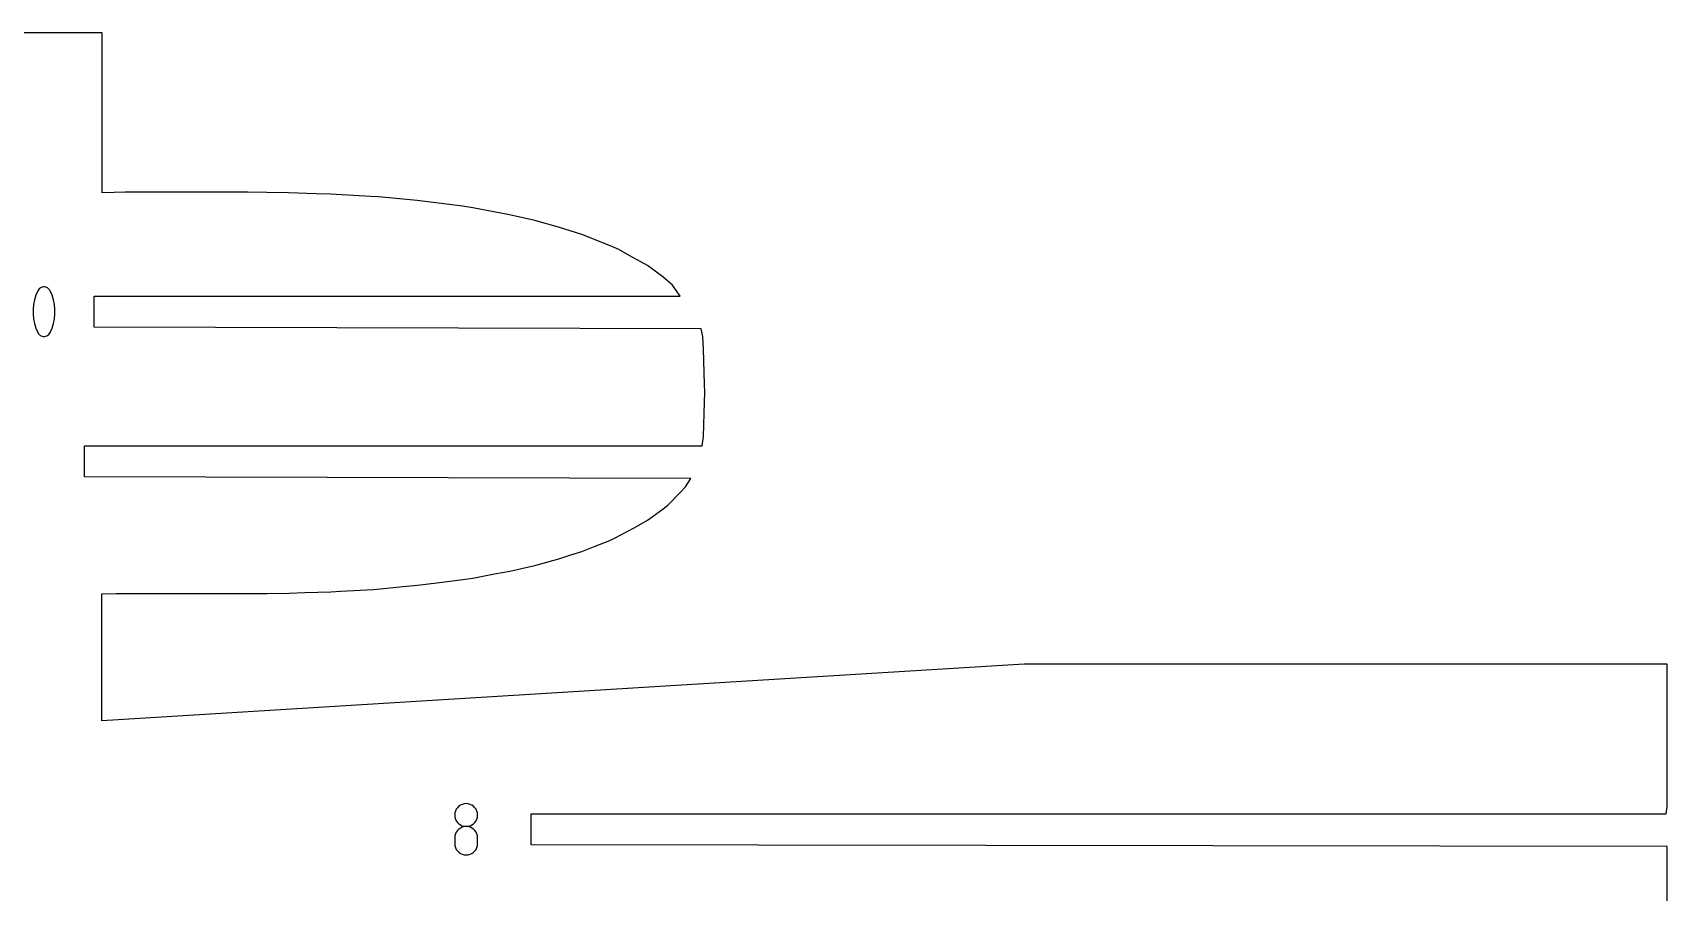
# Model space of a CAD drawing. Extents: x 0 to 900, y 0 to 1000.
# Drawn here: x 142.7 to 295.2, y 796 to 876.2 of the extents above; entities that cross this region are included whole.
import ezdxf

# ---------------------------------------------------------------- set-up
doc = ezdxf.new("R2010")
doc.units = 0

msp = doc.modelspace()

# ---------------------------------------------------------------- linework, layer by layer
at = {"layer": 'annotation', "color": 1}
for p, q in [((142.856533, 851.28262), (142.768027, 850.84563)), ((142.989291, 851.710953), (142.856533, 851.28262)), ((143.166302, 852.127215), (142.989291, 851.710953)), ((143.225912, 852.226342), (143.166302, 852.127215)), ((143.166302, 852.127215), (143.166302, 852.127215)), ((143.3002, 852.310815), (143.225912, 852.226342)), ((143.386709, 852.379818), (143.3002, 852.310815)), ((143.482977, 852.432533), (143.386709, 852.379818)), ((143.586546, 852.468142), (143.482977, 852.432533)), ((143.694956, 852.485828), (143.586546, 852.468142)), ((143.805746, 852.484773), (143.694956, 852.485828)), ((143.916458, 852.46416), (143.805746, 852.484773)), ((144.024632, 852.42317), (143.916458, 852.46416)), ((144.066043, 852.401409), (144.024632, 852.42317)), ((144.024632, 852.42317), (144.024632, 852.42317)), ((144.10578, 852.376414), (144.066043, 852.401409)), ((144.143651, 852.348382), (144.10578, 852.376414)), ((144.179463, 852.317512), (144.143651, 852.348382)), ((144.213023, 852.284001), (144.179463, 852.317512)), ((144.244137, 852.248047), (144.213023, 852.284001)), ((144.272613, 852.209847), (144.244137, 852.248047)), ((144.298257, 852.169601), (144.272613, 852.209847)), ((144.320877, 852.127504), (144.298257, 852.169601)), ((144.498747, 851.710385), (144.320877, 852.127504)), ((144.320877, 852.127504), (144.320877, 852.127504)), ((144.632149, 851.281408), (144.498747, 851.710385)), ((144.721083, 850.843989), (144.632149, 851.281408)), ((142.768027, 850.84563), (142.723774, 850.403399)), ((142.723774, 850.403399), (142.723774, 849.959342)), ((142.723774, 849.959342), (142.768027, 849.516876)), ((144.765551, 850.401544), (144.721083, 850.843989)), ((144.721083, 849.515235), (144.765551, 849.957487)), ((144.765551, 849.957487), (144.765551, 850.401544)), ((142.768027, 849.516876), (142.856533, 849.079414)), ((142.856533, 849.079414), (142.989291, 848.650373)), ((142.989291, 848.650373), (143.166302, 848.233167)), ((143.166302, 848.233167), (143.166302, 848.233167)), ((143.166302, 848.233167), (143.18884, 848.191155)), ((143.18884, 848.191155), (143.214295, 848.151109)), ((143.214295, 848.151109), (143.24256, 848.113151)), ((143.24256, 848.113151), (143.273528, 848.077402)), ((143.273528, 848.077402), (143.307091, 848.043984)), ((143.307091, 848.043984), (143.343142, 848.013019)), ((144.100503, 847.981894), (144.186975, 848.050708)), ((144.186975, 848.050708), (144.261262, 848.134833)), ((144.261262, 848.134833), (144.320877, 848.233457)), ((144.320877, 848.233457), (144.498747, 848.649804)), ((144.320877, 848.233457), (144.320877, 848.233457)), ((144.498747, 848.649804), (144.632149, 849.078202)), ((144.632149, 849.078202), (144.721083, 849.515235)), ((143.343142, 848.013019), (143.381575, 847.984627)), ((143.381575, 847.984627), (143.422281, 847.958932)), ((143.422281, 847.958932), (143.465154, 847.936053)), ((143.465154, 847.936053), (143.465154, 847.936053)), ((143.465154, 847.936053), (143.572476, 847.895934)), ((143.572476, 847.895934), (143.682543, 847.876002)), ((143.682543, 847.876002), (143.792868, 847.875444)), ((143.792868, 847.875444), (143.900961, 847.893449)), ((143.900961, 847.893449), (144.004336, 847.929203)), ((144.004336, 847.929203), (144.100503, 847.981894)), ((182.325677, 803.888146), (182.220433, 803.739532)), ((182.45421, 804.016578), (182.325677, 803.888146)), ((182.603002, 804.121778), (182.45421, 804.016578)), ((182.769022, 804.200697), (182.603002, 804.121778)), ((182.94924, 804.250285), (182.769022, 804.200697)), ((183.140627, 804.267492), (182.94924, 804.250285)), ((183.332014, 804.250285), (183.140627, 804.267492)), ((183.140627, 804.267492), (183.140627, 804.267492)), ((183.512233, 804.200697), (183.332014, 804.250285)), ((183.678253, 804.121778), (183.512233, 804.200697)), ((183.827044, 804.016578), (183.678253, 804.121778)), ((183.955577, 803.888146), (183.827044, 804.016578)), ((184.060822, 803.739532), (183.955577, 803.888146)), ((182.091929, 803.39396), (182.07473, 803.2031)), ((182.07473, 803.2031), (182.07473, 803.2031)), ((182.07473, 803.2031), (182.091939, 803.011344)), ((182.141507, 803.573787), (182.091929, 803.39396)), ((182.091939, 803.011344), (182.141541, 802.830819)), ((182.220433, 803.739532), (182.141507, 803.573787)), ((182.141541, 802.830819), (182.220499, 802.664549)), ((182.220499, 802.664549), (182.325776, 802.51556)), ((182.325776, 802.51556), (182.454334, 802.386876)), ((182.454334, 802.386876), (182.603135, 802.281523)), ((182.603135, 802.281523), (182.769143, 802.202525)), ((183.512111, 802.202525), (183.678119, 802.281523)), ((183.678119, 802.281523), (183.82692, 802.386876)), ((183.82692, 802.386876), (183.955478, 802.51556)), ((183.955478, 802.51556), (184.060755, 802.664549)), ((184.060755, 802.664549), (184.139713, 802.830819)), ((184.139748, 803.573787), (184.060822, 803.739532)), ((184.139713, 802.830819), (184.189315, 803.011344)), ((184.189325, 803.39396), (184.139748, 803.573787)), ((184.189315, 803.011344), (184.206525, 803.2031)), ((184.206525, 803.2031), (184.189325, 803.39396)), ((184.206525, 803.2031), (184.206525, 803.2031)), ((182.091929, 801.260262), (182.07473, 801.068596)), ((182.07473, 801.068596), (182.07473, 800.537604)), ((182.141507, 801.440718), (182.091929, 801.260262)), ((182.220433, 801.606935), (182.141507, 801.440718)), ((182.325677, 801.755887), (182.220433, 801.606935)), ((182.45421, 801.884545), (182.325677, 801.755887)), ((182.603002, 801.989883), (182.45421, 801.884545)), ((182.769022, 802.068873), (182.603002, 801.989883)), ((182.94924, 802.118487), (182.769022, 802.068873)), ((182.769143, 802.202525), (182.949319, 802.152908)), ((183.140627, 802.135697), (182.94924, 802.118487)), ((182.949319, 802.152908), (183.140627, 802.135697)), ((183.140627, 802.135697), (183.331935, 802.152908)), ((183.332014, 802.118496), (183.140627, 802.135697)), ((183.140627, 802.135697), (183.140627, 802.135697)), ((183.140627, 802.135697), (183.140627, 802.135697)), ((183.331935, 802.152908), (183.512111, 802.202525)), ((183.512233, 802.068907), (183.332014, 802.118496)), ((183.678253, 801.98995), (183.512233, 802.068907)), ((183.827044, 801.884644), (183.678253, 801.98995)), ((183.955577, 801.75601), (183.827044, 801.884644)), ((184.060822, 801.607069), (183.955577, 801.75601)), ((184.139748, 801.440839), (184.060822, 801.607069)), ((184.189325, 801.260341), (184.139748, 801.440839)), ((184.206525, 801.068596), (184.189325, 801.260341)), ((184.206525, 800.537604), (184.206525, 801.068596)), ((184.206525, 801.068596), (184.206525, 801.068596)), ((182.07473, 800.537604), (182.07473, 800.537604)), ((182.07473, 800.537604), (182.091939, 800.345951)), ((182.091939, 800.345951), (182.141541, 800.165702)), ((182.141541, 800.165702), (182.220499, 799.999833)), ((182.220499, 799.999833), (182.325776, 799.851319)), ((182.325776, 799.851319), (182.454334, 799.723135)), ((182.454334, 799.723135), (182.603135, 799.618256)), ((182.603135, 799.618256), (182.769143, 799.53966)), ((182.769143, 799.53966), (182.949319, 799.490319)), ((182.949319, 799.490319), (183.140627, 799.473211)), ((183.140627, 799.473211), (183.331935, 799.490319)), ((183.140627, 799.473211), (183.140627, 799.473211)), ((183.331935, 799.490319), (183.512111, 799.53966)), ((183.512111, 799.53966), (183.678119, 799.618256)), ((183.678119, 799.618256), (183.82692, 799.723135)), ((183.82692, 799.723135), (183.955478, 799.851319)), ((183.955478, 799.851319), (184.060755, 799.999833)), ((184.060755, 799.999833), (184.139713, 800.165702)), ((184.139713, 800.165702), (184.189315, 800.345951)), ((184.189315, 800.345951), (184.206525, 800.537604))]:
    msp.add_line(p, q, dxfattribs=at)
at = {"layer": 'boundary', "color": 5}
for p, q in [((145.408325, 876.219132), (126.739993, 876.219132)), ((149.18256, 876.219132), (145.408325, 876.219132)), ((149.18256, 870.163238), (149.18256, 876.219132)), ((149.182561, 864.767083), (149.18256, 870.163238)), ((149.182083, 863.084616), (149.182561, 864.767083)), ((149.18032, 861.262859), (149.180957, 861.917207)), ((149.180957, 861.917207), (149.182083, 863.084616)), ((150.282548, 861.305341), (149.18032, 861.262859)), ((151.335946, 861.321957), (150.282548, 861.305341)), ((158.251579, 861.321957), (151.335946, 861.321957)), ((162.754392, 861.321957), (158.251579, 861.321957)), ((164.53818, 861.306499), (162.754392, 861.321957)), ((166.572489, 861.278493), (164.53818, 861.306499)), ((169.153911, 861.194351), (166.572489, 861.278493)), ((170.470693, 861.151441), (169.153911, 861.194351)), ((174.247544, 860.944312), (170.470693, 861.151441)), ((174.929415, 860.896448), (174.247544, 860.944312)), ((178.567676, 860.544478), (174.929415, 860.896448)), ((181.556102, 860.170685), (178.567676, 860.544478)), ((182.801192, 860.014956), (181.556102, 860.170685)), ((183.774506, 859.865527), (182.801192, 860.014956)), ((187.1851, 859.2187), (183.774506, 859.865527)), ((189.544267, 858.688334), (187.1851, 859.2187)), ((191.743222, 858.080081), (189.544267, 858.688334)), ((193.92477, 857.382588), (191.743222, 858.080081)), ((196.503113, 856.364232), (193.92477, 857.382588)), ((197.383212, 855.97009), (196.503113, 856.364232)), ((198.405188, 855.397454), (197.383212, 855.97009)), ((200.050596, 854.475534), (198.405188, 855.397454)), ((201.497082, 853.436483), (200.050596, 854.475534)), ((202.386751, 852.654419), (201.497082, 853.436483)), ((203.102716, 851.634004), (202.386751, 852.654419)), ((148.415781, 848.734004), (148.415782, 851.634004)), ((148.415782, 851.634004), (203.102716, 851.634004)), ((205.069212, 848.584004), (148.415781, 848.734004)), ((205.235682, 847.854188), (205.069212, 848.584004)), ((205.282379, 846.66752), (205.235682, 847.854188)), ((205.383787, 843.418465), (205.282379, 846.66752)), ((205.403715, 842.594779), (205.383787, 843.418465)), ((205.38391, 841.770071), (205.403715, 842.594779)), ((205.282209, 838.522026), (205.38391, 841.770071)), ((147.513405, 834.764262), (147.513404, 837.664262)), ((147.513404, 837.664262), (205.159286, 837.664262)), ((205.159286, 837.664262), (205.282209, 838.522026)), ((204.10222, 834.614262), (147.513405, 834.764262)), ((203.606731, 833.844332), (204.10222, 834.614262)), ((201.96664, 832.128953), (203.143, 833.346417)), ((203.143, 833.346417), (203.606731, 833.844332)), ((200.486843, 831.028046), (201.520713, 831.771046)), ((201.520713, 831.771046), (201.96664, 832.128953)), ((197.048453, 829.068947), (198.811412, 830.019646)), ((198.811412, 830.019646), (200.049933, 830.714018)), ((200.049933, 830.714018), (200.486843, 831.028046)), ((193.924912, 827.806958), (195.030094, 828.243846)), ((195.030094, 828.243846), (196.532532, 828.837717)), ((196.532532, 828.837717), (197.048453, 829.068947)), ((189.544156, 826.501206), (190.666454, 826.811999)), ((190.666454, 826.811999), (191.775741, 827.119165)), ((191.775741, 827.119165), (192.919426, 827.485189)), ((192.919426, 827.485189), (193.924912, 827.806958)), ((180.414177, 824.87596), (182.836808, 825.179554)), ((182.836808, 825.179554), (183.776304, 825.324013)), ((183.776304, 825.324013), (185.776812, 825.70398)), ((185.776812, 825.70398), (187.219495, 825.977975)), ((187.219495, 825.977975), (188.287787, 826.218433)), ((188.287787, 826.218433), (189.544156, 826.501206)), ((149.14317, 823.117687), (149.143892, 823.860638)), ((149.143892, 823.860638), (150.494517, 823.864845)), ((150.494517, 823.864845), (151.373252, 823.867581)), ((151.373252, 823.867581), (155.876061, 823.867581)), ((155.876061, 823.867581), (162.791689, 823.867581)), ((162.791689, 823.867581), (164.577433, 823.883437)), ((164.577433, 823.883437), (166.609743, 823.91186)), ((166.609743, 823.91186), (168.077575, 823.960015)), ((168.077575, 823.960015), (170.507808, 824.039729)), ((170.507808, 824.039729), (171.420111, 824.089955)), ((171.420111, 824.089955), (174.500481, 824.259522)), ((174.500481, 824.259522), (177.567167, 824.548543)), ((177.567167, 824.548543), (178.604024, 824.649103)), ((178.604024, 824.649103), (180.414177, 824.87596)), ((149.141629, 821.534163), (149.14317, 823.117687)), ((149.140425, 820.296339), (149.141629, 821.534163)), ((149.138804, 818.635615), (149.139496, 819.346465)), ((149.139496, 819.346465), (149.140425, 820.296339)), ((149.135818, 815.570619), (149.138305, 818.1231)), ((149.138305, 818.1231), (149.138804, 818.635615)), ((235.215612, 817.282994), (202.233194, 815.253473)), ((278.109363, 817.282995), (235.215612, 817.282994)), ((295.215605, 817.282994), (278.109363, 817.282995)), ((295.215605, 803.967975), (295.215605, 817.282994)), ((149.132327, 811.985994), (149.135818, 815.570619)), ((202.233194, 815.253473), (149.132327, 811.985994)), ((295.120605, 803.323362), (295.215605, 803.967975)), ((189.191229, 800.423362), (189.191229, 803.323362)), ((189.191229, 803.323362), (295.120605, 803.323362)), ((295.215605, 800.273362), (189.191229, 800.423362)), ((295.215605, 799.074386), (295.215605, 800.273362)), ((295.215604, 798.114799), (295.215605, 799.074386)), ((295.215605, 797.485157), (295.215604, 798.114799)), ((295.120604, 782.815836), (295.215605, 797.485157))]:
    msp.add_line(p, q, dxfattribs=at)

doc.saveas('drawing.dxf')
